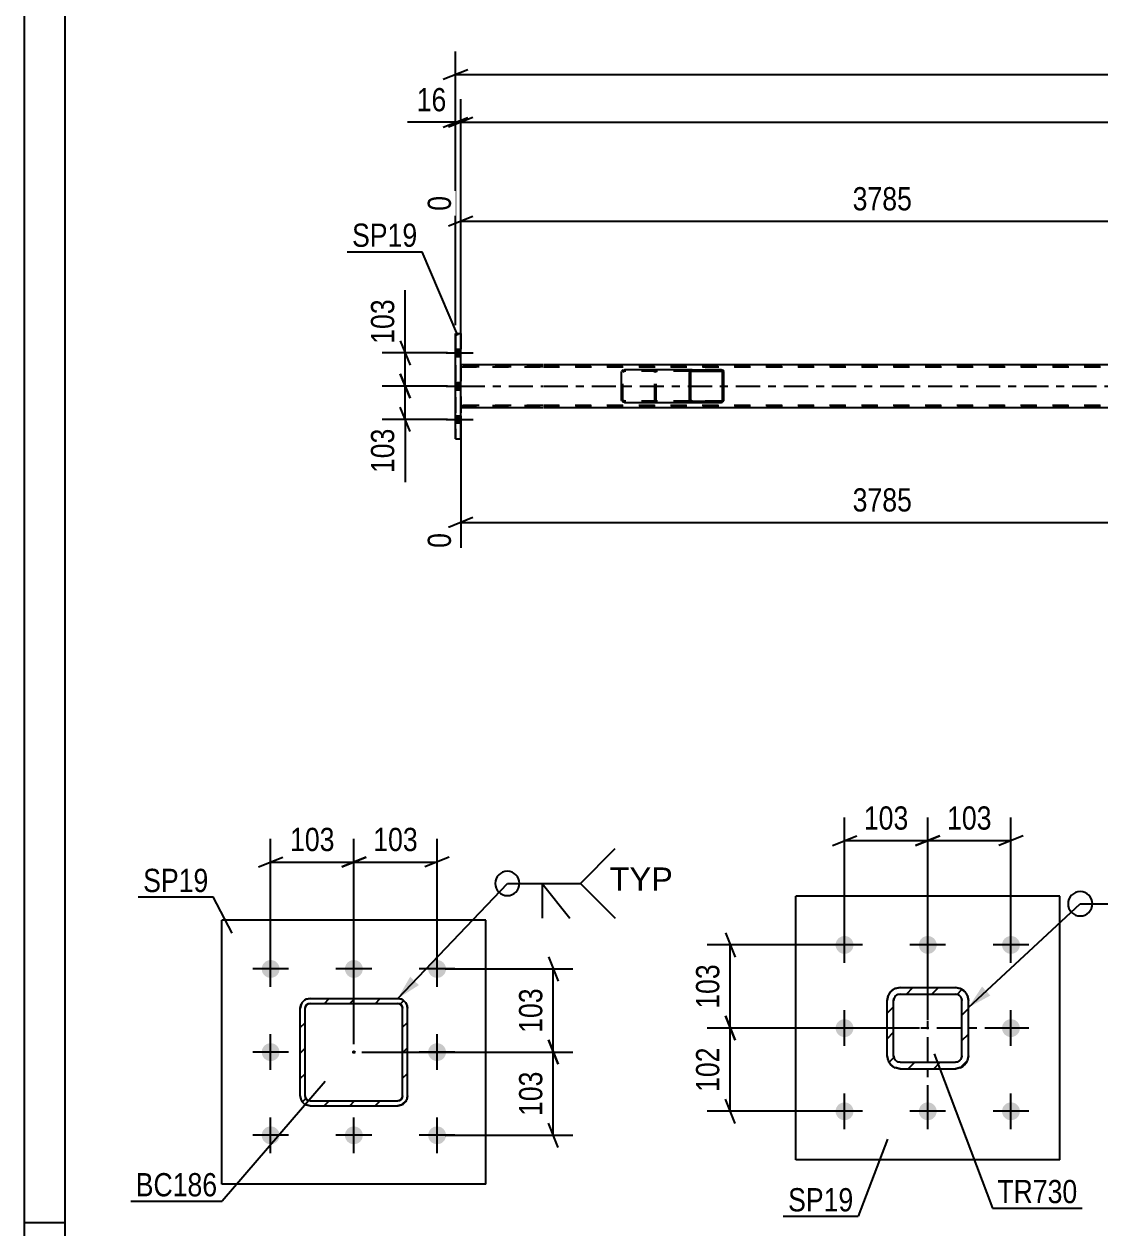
# Model space of a CAD drawing. Header units: millimetres. Extents: x 0 to 841, y 0 to 594.
# Drawn here: x 0 to 132.5, y 148.4 to 296.7 of the extents above; entities that cross this region are included whole.
import ezdxf

# ---------------------------------------------------------------- set-up
doc = ezdxf.new("R2010")
doc.units = ezdxf.units.MM
doc.linetypes.add('DXK_LINE_DOT2', pattern=[3.9198, 1.9599, -1.9599])
doc.linetypes.add('DXK_LINE_DOT3', pattern=[5.9187, 2.979, -0.9799, 0.9799, -0.9799])
doc.styles.add('Arial', font='ARIAL.TTF', dxfattribs={"height": 0.2})
doc.styles.add('Arial Narrow', font='ARIALN.TTF', dxfattribs={"height": 0.2})

# ---------------------------------------------------------------- blocks, each defined once
blk = doc.blocks.new('Unknown-318884897-1133')
at = {"color": 5, "linetype": 'Continuous'}
for p, q in [((0, 594), (0, 0)), ((5, 589), (5, 5)), ((5, 149), (0, 149))]:
    blk.add_line(p, q, dxfattribs=at)
blk = doc.blocks.new('Part-318884897-5602 - 5502')
at = {"color": 2, "linetype": 'Continuous'}
for p, q in [((53.14, 258.61), (53.78, 258.61)), ((53.14, 245.61), (53.14, 258.61)), ((53.78, 245.61), (53.78, 258.61)), ((53.14, 245.61), (53.78, 245.61))]:
    blk.add_line(p, q, dxfattribs=at)
at = {"color": 7, "linetype": 'DXK_LINE_DOT2'}
for p, q in [((53.14, 258.61), (53.14, 258.61)), ((53.14, 258.61), (53.14, 245.61)), ((53.78, 258.61), (53.78, 245.61)), ((53.14, 245.61), (53.14, 245.61))]:
    blk.add_line(p, q, dxfattribs=at)
blk = doc.blocks.new('Part-318884897-5605 - 5502')
at = {"linetype": 'Continuous'}
h = blk.add_hatch(dxfattribs=at)
h.set_pattern_fill('', scale=0.7, style=0, pattern_type=0)
h.set_pattern_definition([(45, (86.1834, 253.9117), (-1.57154, 1.57154), [])])
h.paths.add_polyline_path([(86.21, 253.79), (86.18, 253.91), (86.11, 254.02), (86, 254.08), (85.87, 254.11), (82.29, 254.11), (82.16, 254.08), (82.05, 254.02), (81.98, 253.91), (81.95, 253.79), (81.95, 250.43), (81.98, 250.31), (82.05, 250.2), (82.16, 250.13), (82.29, 250.11), (85.87, 250.11), (86, 250.13), (86.11, 250.2), (86.18, 250.31), (86.21, 250.43)])
h.paths.add_polyline_path([(86.03, 250.37), (85.99, 250.32), (85.93, 250.28), (85.87, 250.27), (82.29, 250.27), (82.23, 250.28), (82.17, 250.32), (82.14, 250.37), (82.12, 250.43), (82.12, 253.79), (82.14, 253.85), (82.17, 253.9), (82.23, 253.94), (82.29, 253.95), (85.87, 253.95), (85.93, 253.94), (85.99, 253.9), (86.03, 253.85), (86.04, 253.79), (86.04, 250.43)])
at = {"color": 2, "linetype": 'Continuous'}
for p, q in [((73.6, 253.79), (73.63, 253.91)), ((73.6, 250.43), (73.6, 253.79)), ((73.81, 254.08), (73.94, 254.11)), ((82.29, 254.11), (73.94, 254.11)), ((81.98, 253.91), (81.95, 253.79)), ((81.95, 250.43), (81.95, 253.79)), ((82.12, 253.79), (82.14, 253.85)), ((82.12, 250.43), (82.12, 253.79)), ((82.14, 253.85), (82.17, 253.9)), ((82.29, 254.11), (82.16, 254.08)), ((82.17, 253.9), (82.23, 253.94)), ((82.23, 253.94), (82.29, 253.95)), ((82.29, 254.11), (85.87, 254.11)), ((82.29, 253.95), (85.87, 253.95)), ((86, 254.08), (85.87, 254.11)), ((85.87, 253.95), (85.93, 253.94)), ((85.93, 253.94), (85.99, 253.9)), ((85.99, 253.9), (86.03, 253.85)), ((86.03, 253.85), (86.04, 253.79)), ((86.04, 250.43), (86.04, 253.79)), ((86.21, 253.79), (86.18, 253.91)), ((86.21, 250.43), (86.21, 253.79)), ((73.63, 250.31), (73.6, 250.43)), ((73.94, 250.11), (73.81, 250.13)), ((73.94, 250.11), (82.29, 250.11)), ((81.95, 250.43), (81.98, 250.31)), ((82.14, 250.37), (82.12, 250.43)), ((82.17, 250.32), (82.14, 250.37)), ((82.16, 250.13), (82.29, 250.11)), ((82.23, 250.28), (82.17, 250.32)), ((82.29, 250.27), (82.23, 250.28)), ((82.29, 250.27), (85.87, 250.27)), ((82.29, 250.11), (85.87, 250.11)), ((85.93, 250.28), (85.87, 250.27)), ((85.87, 250.11), (86, 250.13)), ((85.99, 250.32), (85.93, 250.28)), ((86.03, 250.37), (85.99, 250.32)), ((86.04, 250.43), (86.03, 250.37)), ((86.18, 250.31), (86.21, 250.43))]:
    blk.add_line(p, q, dxfattribs=at)
at = {"color": 7, "linetype": 'DXK_LINE_DOT2'}
for p, q in [((73.79, 253.85), (73.77, 253.79)), ((73.77, 250.43), (73.77, 253.79)), ((73.82, 253.9), (73.79, 253.85)), ((73.88, 253.94), (73.82, 253.9)), ((73.94, 253.95), (73.88, 253.94)), ((85.87, 253.95), (73.94, 253.95)), ((77.52, 254.11), (77.65, 254.08)), ((77.58, 253.94), (77.52, 253.95)), ((77.64, 253.9), (77.58, 253.94)), ((77.68, 253.85), (77.64, 253.9)), ((77.69, 253.79), (77.68, 253.85)), ((77.69, 250.43), (77.69, 253.79)), ((77.83, 253.91), (77.86, 253.79)), ((77.86, 250.43), (77.86, 253.79)), ((85.87, 254.11), (82.29, 254.11)), ((73.77, 250.43), (73.79, 250.37)), ((73.79, 250.37), (73.82, 250.32)), ((73.82, 250.32), (73.88, 250.28)), ((73.88, 250.28), (73.94, 250.27)), ((85.87, 250.27), (73.94, 250.27)), ((77.52, 250.27), (77.58, 250.28)), ((77.65, 250.13), (77.52, 250.11)), ((77.58, 250.28), (77.64, 250.32)), ((77.64, 250.32), (77.68, 250.37)), ((77.68, 250.37), (77.69, 250.43)), ((77.86, 250.43), (77.83, 250.31)), ((82.29, 250.11), (85.87, 250.11))]:
    blk.add_line(p, q, dxfattribs=at)
at = {"color": 2, "linetype": 'Continuous'}
for centre, start, end in [((73.93, 253.78), 110.7583, 155.6801), ((82.28, 253.78), 110.7583, 155.68), ((85.88, 253.78), 24.32, 69.2417), ((73.93, 250.44), 204.3199, 249.2417), ((82.28, 250.44), 204.32, 249.2417), ((85.88, 250.44), 290.7583, 335.68)]:
    blk.add_arc(centre, 0.331, start, end, dxfattribs=at)
at = {"color": 7, "linetype": 'DXK_LINE_DOT2'}
for centre, start, end in [((77.53, 253.78), 24.3199, 69.2417), ((77.53, 250.44), 290.7583, 335.6801)]:
    blk.add_arc(centre, 0.331, start, end, dxfattribs=at)
blk = doc.blocks.new('Part-318884897-5674 - 5502')
at = {"color": 2, "linetype": 'Continuous'}
for p, q in [((63.9, 254.75), (53.78, 254.75)), ((156.85, 254.75), (64, 254.75)), ((53.78, 249.47), (63.9, 249.47)), ((64, 249.47), (156.85, 249.47))]:
    blk.add_line(p, q, dxfattribs=at)
at = {"color": 7, "linetype": 'DXK_LINE_DOT2'}
for p, q in [((53.78, 254.75), (53.78, 254.75)), ((53.78, 254.75), (53.78, 249.47)), ((53.78, 249.47), (53.78, 254.75)), ((53.78, 254.75), (53.78, 254.75)), ((63.9, 254.51), (53.78, 254.51)), ((53.78, 254.51), (63.9, 254.51)), ((728.35, 254.51), (64, 254.51)), ((64, 254.51), (727.63, 254.51)), ((63.9, 249.71), (53.78, 249.71)), ((53.78, 249.71), (63.9, 249.71)), ((53.78, 249.47), (53.78, 249.47)), ((53.78, 249.47), (53.78, 249.47)), ((728.35, 249.71), (64, 249.71)), ((64, 249.71), (727.63, 249.71))]:
    blk.add_line(p, q, dxfattribs=at)
at = {"color": 7, "linetype": 'DXK_LINE_DOT3'}
for p, q in [((53.78, 252.11), (63.9, 252.11)), ((64, 252.11), (728.01, 252.11))]:
    blk.add_line(p, q, dxfattribs=at)
blk = doc.blocks.new('Bolt-318884897-5724 - 5502')
at = {"linetype": 'Continuous'}
for points in [[(53.78, 255.77), (53.78, 256.65), (53.14, 256.65), (53.14, 255.77)], [(53.78, 255.77), (53.78, 256.65), (53.14, 256.65), (53.14, 255.77)], [(53.78, 255.77), (53.78, 256.65), (53.14, 256.65), (53.14, 255.77)], [(53.78, 251.67), (53.78, 252.55), (53.14, 252.55), (53.14, 251.67)], [(53.78, 251.67), (53.78, 252.55), (53.14, 252.55), (53.14, 251.67)], [(53.78, 247.57), (53.78, 248.45), (53.14, 248.45), (53.14, 247.57)], [(53.78, 247.57), (53.78, 248.45), (53.14, 248.45), (53.14, 247.57)], [(53.78, 247.57), (53.78, 248.45), (53.14, 248.45), (53.14, 247.57)]]:
    blk.add_hatch(color=1, dxfattribs=at).paths.add_polyline_path(points)
at = {"color": 1, "linetype": 'Continuous'}
for p, q in [((53.14, 256.65), (53.78, 256.65)), ((53.14, 256.65), (53.78, 256.65)), ((53.14, 256.65), (53.78, 256.65)), ((51.98, 256.21), (55.3, 256.21)), ((51.98, 256.21), (55.3, 256.21)), ((51.98, 256.21), (55.3, 256.21)), ((53.14, 255.77), (53.78, 255.77)), ((53.14, 255.77), (53.78, 255.77)), ((53.14, 255.77), (53.78, 255.77)), ((53.14, 252.55), (53.78, 252.55)), ((53.14, 252.55), (53.78, 252.55)), ((51.98, 252.11), (55.3, 252.11)), ((51.98, 252.11), (55.3, 252.11)), ((53.14, 251.67), (53.78, 251.67)), ((53.14, 251.67), (53.78, 251.67)), ((51.98, 248.01), (55.3, 248.01)), ((51.98, 248.01), (55.3, 248.01)), ((51.98, 248.01), (55.3, 248.01)), ((53.14, 248.45), (53.78, 248.45)), ((53.14, 248.45), (53.78, 248.45)), ((53.14, 248.45), (53.78, 248.45)), ((53.14, 247.57), (53.78, 247.57)), ((53.14, 247.57), (53.78, 247.57)), ((53.14, 247.57), (53.78, 247.57))]:
    blk.add_line(p, q, dxfattribs=at)
blk = doc.blocks.new('Bolt-318884897-6972 - 6899')
at = {"linetype": 'Continuous'}
for points in [[(30.37, 179.19, -1), (30.37, 181.39, -1)], [(40.62, 179.19, -1), (40.62, 181.39, -1)], [(50.87, 179.19, -1), (50.87, 181.39, -1)], [(30.37, 168.94, -1), (30.37, 171.14, -1)], [(50.87, 168.94, -1), (50.87, 171.14, -1)], [(30.37, 158.69, -1), (30.37, 160.89, -1)], [(40.62, 158.69, -1), (40.62, 160.89, -1)], [(50.87, 158.69, -1), (50.87, 160.89, -1)]]:
    blk.add_hatch(color=1, dxfattribs=at).paths.add_polyline_path(points)
at = {"color": 1, "linetype": 'Continuous'}
for p, q in [((30.37, 178.09), (30.37, 182.49)), ((40.62, 178.09), (40.62, 182.49)), ((50.87, 178.09), (50.87, 182.49)), ((32.57, 180.29), (28.17, 180.29)), ((42.82, 180.29), (38.42, 180.29)), ((53.07, 180.29), (48.67, 180.29)), ((30.37, 167.84), (30.37, 172.24)), ((50.87, 167.84), (50.87, 172.24)), ((32.57, 170.04), (28.17, 170.04)), ((53.07, 170.04), (48.67, 170.04)), ((30.37, 157.59), (30.37, 161.99)), ((40.62, 157.59), (40.62, 161.99)), ((50.87, 157.59), (50.87, 161.99)), ((32.57, 159.79), (28.17, 159.79)), ((42.82, 159.79), (38.42, 159.79)), ((53.07, 159.79), (48.67, 159.79))]:
    blk.add_line(p, q, dxfattribs=at)
blk = doc.blocks.new('Part-318884897-6978 - 6899')
at = {"color": 2, "linetype": 'Continuous'}
for p, q in [((56.87, 186.29), (24.37, 186.29)), ((24.37, 153.79), (24.37, 186.29)), ((56.87, 153.79), (56.87, 186.29)), ((56.87, 153.79), (24.37, 153.79))]:
    blk.add_line(p, q, dxfattribs=at)
blk = doc.blocks.new('Part-318884897-7029 - 6899')
at = {"linetype": 'Continuous'}
h = blk.add_hatch(dxfattribs=at)
h.set_pattern_fill('', scale=0.7, style=0, pattern_type=0)
h.set_pattern_definition([(45, (46.4827, 163.5323), (-1.57154, 1.57154), [])])
h.paths.add_polyline_path([(46.02, 163.44), (46.48, 163.53), (46.87, 163.79), (47.13, 164.18), (47.22, 164.64), (47.22, 175.44), (47.13, 175.9), (46.87, 176.29), (46.48, 176.55), (46.02, 176.64), (35.22, 176.64), (34.76, 176.55), (34.37, 176.29), (34.11, 175.9), (34.02, 175.44), (34.02, 164.64), (34.11, 164.18), (34.37, 163.79), (34.76, 163.53), (35.22, 163.44)])
h.paths.add_polyline_path([(35.22, 164.04), (34.99, 164.09), (34.8, 164.22), (34.67, 164.41), (34.62, 164.64), (34.62, 175.44), (34.67, 175.67), (34.8, 175.87), (34.99, 176), (35.22, 176.04), (46.02, 176.04), (46.25, 176), (46.45, 175.87), (46.58, 175.67), (46.62, 175.44), (46.62, 164.64), (46.58, 164.41), (46.45, 164.22), (46.25, 164.09), (46.02, 164.04)])
blk.add_hatch(color=30, dxfattribs=at).paths.add_polyline_path([(40.62, 169.94, -1), (40.62, 170.14, -1)])
at = {"color": 7, "linetype": 'DXK_LINE_DOT2'}
for p, q in [((34.76, 176.55), (35.22, 176.64)), ((35.22, 176.64), (46.02, 176.64)), ((46.02, 176.64), (46.48, 176.55)), ((34.02, 175.44), (34.11, 175.9)), ((34.02, 164.64), (34.02, 175.44)), ((34.67, 175.67), (34.62, 175.44)), ((34.62, 164.64), (34.62, 175.44)), ((34.8, 175.87), (34.67, 175.67)), ((34.99, 176), (34.8, 175.87)), ((35.22, 176.04), (34.99, 176)), ((35.22, 176.04), (46.02, 176.04)), ((46.25, 176), (46.02, 176.04)), ((46.45, 175.87), (46.25, 176)), ((46.58, 175.67), (46.45, 175.87)), ((46.62, 175.44), (46.58, 175.67)), ((46.62, 164.64), (46.62, 175.44)), ((47.13, 175.9), (47.22, 175.44)), ((47.22, 164.64), (47.22, 175.44)), ((34.11, 164.18), (34.02, 164.64)), ((34.62, 164.64), (34.67, 164.41)), ((34.67, 164.41), (34.8, 164.22)), ((35.22, 163.44), (34.76, 163.53)), ((34.8, 164.22), (34.99, 164.09)), ((34.99, 164.09), (35.22, 164.04)), ((35.22, 164.04), (46.02, 164.04)), ((35.22, 163.44), (46.02, 163.44)), ((46.02, 164.04), (46.25, 164.09)), ((46.48, 163.53), (46.02, 163.44)), ((46.25, 164.09), (46.45, 164.22)), ((46.45, 164.22), (46.58, 164.41)), ((46.58, 164.41), (46.62, 164.64)), ((47.22, 164.64), (47.13, 164.18))]:
    blk.add_line(p, q, dxfattribs=at)
at = {"color": 2, "linetype": 'Continuous'}
for p, q in [((35.22, 176.64), (34.76, 176.55)), ((35.22, 176.64), (46.02, 176.64)), ((46.48, 176.55), (46.02, 176.64)), ((34.11, 175.9), (34.02, 175.44)), ((34.02, 164.64), (34.02, 175.44)), ((34.62, 175.44), (34.67, 175.67)), ((34.62, 164.64), (34.62, 175.44)), ((34.67, 175.67), (34.8, 175.87)), ((34.8, 175.87), (34.99, 176)), ((34.99, 176), (35.22, 176.04)), ((35.22, 176.04), (46.02, 176.04)), ((46.02, 176.04), (46.25, 176)), ((46.25, 176), (46.45, 175.87)), ((46.45, 175.87), (46.58, 175.67)), ((46.58, 175.67), (46.62, 175.44)), ((46.62, 164.64), (46.62, 175.44)), ((47.22, 175.44), (47.13, 175.9)), ((47.22, 164.64), (47.22, 175.44)), ((34.02, 164.64), (34.11, 164.18)), ((34.67, 164.41), (34.62, 164.64)), ((34.8, 164.22), (34.67, 164.41)), ((34.76, 163.53), (35.22, 163.44)), ((34.99, 164.09), (34.8, 164.22)), ((35.22, 164.04), (34.99, 164.09)), ((35.22, 164.04), (46.02, 164.04)), ((35.22, 163.44), (46.02, 163.44)), ((46.25, 164.09), (46.02, 164.04)), ((46.02, 163.44), (46.48, 163.53)), ((46.45, 164.22), (46.25, 164.09)), ((46.58, 164.41), (46.45, 164.22)), ((46.62, 164.64), (46.58, 164.41)), ((47.13, 164.18), (47.22, 164.64))]:
    blk.add_line(p, q, dxfattribs=at)
at = {"color": 7, "linetype": 'DXK_LINE_DOT3'}
blk.add_line((40.62, 170.04), (40.62, 170.04), dxfattribs=at)
at = {"color": 30, "linetype": 'DXK_LINE_DOT3'}
blk.add_line((40.62, 170.04), (40.62, 170.04), dxfattribs=at)
at = {"color": 30, "linetype": 'Continuous'}
blk.add_circle((40.62, 170.04), 0.1, dxfattribs=at)
at = {"color": 7, "linetype": 'DXK_LINE_DOT2'}
for centre, start, end in [((35.22, 175.44), 112.5, 157.5), ((46.02, 175.44), 22.5, 67.5), ((35.22, 164.64), 202.5, 247.5), ((46.02, 164.64), 292.5, 337.5)]:
    blk.add_arc(centre, 1.2, start, end, dxfattribs=at)
at = {"color": 2, "linetype": 'Continuous'}
for centre, start, end in [((35.22, 175.44), 112.5, 157.5), ((46.02, 175.44), 22.5, 67.5), ((35.22, 164.64), 202.5, 247.5), ((46.02, 164.64), 292.5, 337.5)]:
    blk.add_arc(centre, 1.2, start, end, dxfattribs=at)
blk = doc.blocks.new('Part-318884897-1624 - 1571')
at = {"color": 2, "linetype": 'Continuous'}
for p, q in [((127.56, 189.25), (95.06, 189.25)), ((95.06, 156.75), (95.06, 189.25)), ((127.56, 156.75), (127.56, 189.25)), ((127.56, 156.75), (95.06, 156.75))]:
    blk.add_line(p, q, dxfattribs=at)
blk = doc.blocks.new('Part-318884897-1745 - 1571')
at = {"linetype": 'Continuous'}
h = blk.add_hatch(dxfattribs=at)
h.set_pattern_fill('', scale=0.7, style=0, pattern_type=0)
h.set_pattern_definition([(45, (115.3212, 168.1254), (-1.57154, 1.57154), [])])
h.paths.add_polyline_path([(114.71, 168), (115.32, 168.13), (115.84, 168.47), (116.19, 168.99), (116.31, 169.6), (116.31, 176.4), (116.19, 177.02), (115.84, 177.53), (115.32, 177.88), (114.71, 178), (107.91, 178), (107.3, 177.88), (106.78, 177.53), (106.43, 177.02), (106.31, 176.4), (106.31, 169.6), (106.43, 168.99), (106.78, 168.47), (107.3, 168.13), (107.91, 168)])
h.paths.add_polyline_path([(107.91, 168.8), (107.6, 168.86), (107.34, 169.04), (107.17, 169.3), (107.11, 169.6), (107.11, 176.4), (107.17, 176.71), (107.34, 176.97), (107.6, 177.14), (107.91, 177.2), (114.71, 177.2), (115.02, 177.14), (115.27, 176.97), (115.45, 176.71), (115.51, 176.4), (115.51, 169.6), (115.45, 169.3), (115.27, 169.04), (115.02, 168.86), (114.71, 168.8)])
at = {"color": 7, "linetype": 'DXK_LINE_DOT3'}
for p, q in [((111.31, 163), (111.31, 183)), ((121.31, 173), (101.31, 173))]:
    blk.add_line(p, q, dxfattribs=at)
at = {"color": 7, "linetype": 'DXK_LINE_DOT2'}
for p, q in [((106.31, 176.4), (106.43, 177.02)), ((107.17, 176.71), (107.11, 176.4)), ((107.3, 177.88), (107.91, 178)), ((107.91, 177.2), (107.6, 177.14)), ((107.91, 178), (114.71, 178)), ((107.91, 177.2), (114.71, 177.2)), ((114.71, 178), (115.32, 177.88)), ((115.02, 177.14), (114.71, 177.2)), ((115.51, 176.4), (115.45, 176.71)), ((116.19, 177.02), (116.31, 176.4)), ((106.31, 169.6), (106.31, 176.4)), ((107.11, 169.6), (107.11, 176.4)), ((115.51, 169.6), (115.51, 176.4)), ((116.31, 169.6), (116.31, 176.4)), ((106.43, 168.99), (106.31, 169.6)), ((107.11, 169.6), (107.17, 169.3)), ((115.45, 169.3), (115.51, 169.6)), ((116.31, 169.6), (116.19, 168.99)), ((107.91, 168), (107.3, 168.13)), ((107.6, 168.86), (107.91, 168.8)), ((107.91, 168.8), (114.71, 168.8)), ((107.91, 168), (114.71, 168)), ((114.71, 168.8), (115.02, 168.86)), ((115.32, 168.13), (114.71, 168))]:
    blk.add_line(p, q, dxfattribs=at)
at = {"color": 2, "linetype": 'Continuous'}
for p, q in [((106.43, 177.02), (106.31, 176.4)), ((107.11, 176.4), (107.17, 176.71)), ((107.91, 178), (107.3, 177.88)), ((107.6, 177.14), (107.91, 177.2)), ((107.91, 178), (114.71, 178)), ((107.91, 177.2), (114.71, 177.2)), ((115.32, 177.88), (114.71, 178)), ((114.71, 177.2), (115.02, 177.14)), ((115.45, 176.71), (115.51, 176.4)), ((116.31, 176.4), (116.19, 177.02)), ((106.31, 169.6), (106.31, 176.4)), ((107.11, 169.6), (107.11, 176.4)), ((115.51, 169.6), (115.51, 176.4)), ((116.31, 169.6), (116.31, 176.4)), ((106.31, 169.6), (106.43, 168.99)), ((107.17, 169.3), (107.11, 169.6)), ((115.51, 169.6), (115.45, 169.3)), ((116.19, 168.99), (116.31, 169.6)), ((107.3, 168.13), (107.91, 168)), ((107.91, 168.8), (107.6, 168.86)), ((107.91, 168.8), (114.71, 168.8)), ((107.91, 168), (114.71, 168)), ((115.02, 168.86), (114.71, 168.8)), ((114.71, 168), (115.32, 168.13))]:
    blk.add_line(p, q, dxfattribs=at)
at = {"color": 7, "linetype": 'DXK_LINE_DOT2'}
for centre, radius, start, end in [((107.91, 176.4), 1.6, 112.5, 157.5), ((107.91, 176.4), 0.8, 112.5, 157.5), ((114.71, 176.4), 0.8, 22.5, 67.5), ((114.71, 176.4), 1.6, 22.5, 67.5), ((107.91, 169.6), 0.8, 202.5, 247.5), ((114.71, 169.6), 0.8, 292.5, 337.5), ((107.91, 169.6), 1.6, 202.5, 247.5), ((114.71, 169.6), 1.6, 292.5, 337.5)]:
    blk.add_arc(centre, radius, start, end, dxfattribs=at)
at = {"color": 2, "linetype": 'Continuous'}
for centre, radius, start, end in [((107.91, 176.4), 1.6, 112.5, 157.5), ((107.91, 176.4), 0.8, 112.5, 157.5), ((114.71, 176.4), 0.8, 22.5, 67.5), ((114.71, 176.4), 1.6, 22.5, 67.5), ((107.91, 169.6), 0.8, 202.5, 247.5), ((114.71, 169.6), 0.8, 292.5, 337.5), ((107.91, 169.6), 1.6, 202.5, 247.5), ((114.71, 169.6), 1.6, 292.5, 337.5)]:
    blk.add_arc(centre, radius, start, end, dxfattribs=at)
blk = doc.blocks.new('Bolt-318884897-1585 - 1571')
at = {"linetype": 'Continuous'}
for points in [[(101.06, 182.15, -1), (101.06, 184.35, -1)], [(111.31, 182.15, -1), (111.31, 184.35, -1)], [(121.56, 182.15, -1), (121.56, 184.35, -1)], [(101.06, 171.9, -1), (101.06, 174.1, -1)], [(121.56, 171.9, -1), (121.56, 174.1, -1)], [(101.06, 161.65, -1), (101.06, 163.85, -1)], [(111.31, 161.65, -1), (111.31, 163.85, -1)], [(121.56, 161.65, -1), (121.56, 163.85, -1)]]:
    blk.add_hatch(color=1, dxfattribs=at).paths.add_polyline_path(points)
at = {"color": 1, "linetype": 'Continuous'}
for p, q in [((101.06, 181.05), (101.06, 185.45)), ((111.31, 181.05), (111.31, 185.45)), ((121.56, 181.05), (121.56, 185.45)), ((103.26, 183.25), (98.86, 183.25)), ((113.51, 183.25), (109.11, 183.25)), ((123.76, 183.25), (119.36, 183.25)), ((101.06, 170.8), (101.06, 175.2)), ((121.56, 170.8), (121.56, 175.2)), ((103.26, 173), (98.86, 173)), ((123.76, 173), (119.36, 173)), ((101.06, 160.55), (101.06, 164.95)), ((111.31, 160.55), (111.31, 164.95)), ((121.56, 160.55), (121.56, 164.95)), ((103.26, 162.75), (98.86, 162.75)), ((113.51, 162.75), (109.11, 162.75)), ((123.76, 162.75), (119.36, 162.75))]:
    blk.add_line(p, q, dxfattribs=at)
blk = doc.blocks.new('StraightDimension-318884897-5824 - 5502')
at = {"color": 7, "linetype": 'Continuous'}
for p, q in [((53.14, 259.61), (53.14, 293.35)), ((54.64, 291.1), (51.64, 289.9)), ((53.14, 290.5), (729.65, 290.5))]:
    blk.add_line(p, q, dxfattribs=at)
blk = doc.blocks.new('StraightDimension-318884897-5889 - 5502')
at = {"color": 7, "linetype": 'Continuous'}
for p, q in [((46.94, 256.21), (46.94, 263.94)), ((46.94, 256.21), (46.94, 263.94)), ((46.34, 257.71), (47.54, 254.71)), ((52.14, 256.21), (44.09, 256.21)), ((46.94, 252.11), (46.94, 256.21)), ((47.54, 250.61), (46.34, 253.61)), ((52.14, 252.11), (44.09, 252.11))]:
    blk.add_line(p, q, dxfattribs=at)
at = {"color": 0}
blk.add_wipeout([(46.19, 263.42), (41.99, 263.42), (41.99, 256.73), (46.19, 256.73)], dxfattribs=at)
at = {"color": 3, "style": 'Arial Narrow'}
blk.add_text('103', height=2.863, rotation=90.0002, dxfattribs=at).set_placement((45.59, 257.33))
blk = doc.blocks.new('StraightDimension-318884897-5897 - 5502')
at = {"color": 7, "linetype": 'Continuous'}
for p, q in [((46.34, 253.61), (47.54, 250.61)), ((52.14, 252.11), (44.09, 252.11)), ((46.94, 248.01), (46.94, 252.11)), ((47.54, 246.51), (46.34, 249.51)), ((52.14, 248.01), (44.09, 248.01)), ((46.94, 248.01), (46.94, 240.27)), ((46.94, 248.01), (46.94, 240.27))]:
    blk.add_line(p, q, dxfattribs=at)
at = {"color": 0}
blk.add_wipeout([(46.19, 247.48), (41.99, 247.48), (41.99, 240.8), (46.19, 240.8)], dxfattribs=at)
at = {"color": 3, "style": 'Arial Narrow'}
blk.add_text('103', height=2.863, rotation=90.0002, dxfattribs=at).set_placement((45.59, 241.4))
blk = doc.blocks.new('StraightDimension-318884897-8994 - 5502')
at = {"color": 7, "linetype": 'Continuous'}
for p, q in [((53.78, 257.68), (53.78, 287.48)), ((55.28, 285.23), (52.28, 284.03)), ((53.78, 284.63), (729.02, 284.63))]:
    blk.add_line(p, q, dxfattribs=at)
blk = doc.blocks.new('StraightDimension-318884897-8995 - 5502')
at = {"color": 7, "linetype": 'Continuous'}
for p, q in [((53.14, 259.61), (53.14, 287.48)), ((53.78, 257.68), (53.78, 287.48)), ((51.64, 284.03), (54.64, 285.23)), ((55.28, 285.23), (52.28, 284.03)), ((53.14, 284.63), (47.24, 284.63)), ((53.14, 284.63), (47.24, 284.63)), ((53.14, 284.63), (53.78, 284.63))]:
    blk.add_line(p, q, dxfattribs=at)
at = {"color": 0}
blk.add_wipeout([(52.62, 285.38), (52.62, 289.58), (47.76, 289.58), (47.76, 285.38)], dxfattribs=at)
at = {"color": 3, "style": 'Arial Narrow'}
blk.add_text('16', height=2.863, dxfattribs=at).set_placement((48.36, 285.98))
blk = doc.blocks.new('StraightDimension-318884897-10395 - 5502')
at = {"color": 7, "linetype": 'Continuous'}
for p, q in [((53.78, 248.47), (53.78, 232.18)), ((157.65, 240.07), (157.65, 226.7)), ((55.28, 235.91), (52.28, 234.71)), ((156.15, 234.71), (159.15, 235.91)), ((53.78, 235.31), (157.65, 235.31))]:
    blk.add_line(p, q, dxfattribs=at)
at = {"color": 0}
blk.add_wipeout([(109.98, 236.06), (109.98, 240.26), (101.46, 240.26), (101.46, 236.06)], dxfattribs=at)
at = {"color": 3, "style": 'Arial Narrow'}
blk.add_text('3785', height=2.863, dxfattribs=at).set_placement((102.06, 236.66))
at = {"color": 0, "linetype": 'Continuous'}
for points in [[(53.18, 234.61), (48.98, 234.61), (48.98, 231.58), (53.18, 231.58)], [(157.05, 234.61), (152.85, 234.61), (152.85, 226.1), (157.05, 226.1)]]:
    blk.add_wipeout(points, dxfattribs=at)
at = {"color": 3, "linetype": 'Continuous', "style": 'Arial Narrow'}
for s, height, p in [('0', 2.86, (52.58, 232.18)), ('3785', 2.863, (156.45, 226.7))]:
    blk.add_text(s, height=height, rotation=90.0002, dxfattribs=at).set_placement(p)
blk = doc.blocks.new('StraightDimension-318884897-10435 - 5502')
at = {"color": 7, "linetype": 'Continuous'}
for p, q in [((157.65, 264.15), (157.65, 281.04)), ((53.78, 255.75), (53.78, 275.55)), ((55.28, 273.02), (52.28, 271.82)), ((156.15, 271.82), (159.15, 273.02)), ((53.78, 272.42), (157.65, 272.42))]:
    blk.add_line(p, q, dxfattribs=at)
at = {"color": 0}
blk.add_wipeout([(109.98, 273.17), (109.98, 277.37), (101.46, 277.37), (101.46, 273.17)], dxfattribs=at)
at = {"color": 3, "style": 'Arial Narrow'}
blk.add_text('3785', height=2.863, dxfattribs=at).set_placement((102.06, 273.77))
at = {"color": 0, "linetype": 'Continuous'}
for points in [[(157.05, 281.64), (152.85, 281.64), (152.85, 273.12), (157.05, 273.12)], [(53.18, 276.15), (48.98, 276.15), (48.98, 273.12), (53.18, 273.12)]]:
    blk.add_wipeout(points, dxfattribs=at)
at = {"color": 3, "linetype": 'Continuous', "style": 'Arial Narrow'}
for s, height, p in [('3785', 2.863, (156.45, 273.72)), ('0', 2.86, (52.58, 273.72))]:
    blk.add_text(s, height=height, rotation=90.0002, dxfattribs=at).set_placement(p)
blk = doc.blocks.new('StraightDimension-318884897-7093 - 6899')
at = {"color": 7, "linetype": 'Continuous'}
for p, q in [((30.37, 181.29), (30.37, 196.32)), ((40.62, 171.04), (40.62, 196.32)), ((28.87, 192.87), (31.87, 194.07)), ((30.37, 193.47), (40.62, 193.47)), ((42.12, 194.07), (39.12, 192.87))]:
    blk.add_line(p, q, dxfattribs=at)
at = {"color": 0}
blk.add_wipeout([(38.84, 194.22), (38.84, 198.42), (32.16, 198.42), (32.16, 194.22)], dxfattribs=at)
at = {"color": 3, "style": 'Arial Narrow'}
blk.add_text('103', height=2.863, dxfattribs=at).set_placement((32.76, 194.82))
blk = doc.blocks.new('StraightDimension-318884897-7065 - 6899')
at = {"color": 7, "linetype": 'Continuous'}
for p, q in [((64.58, 181.79), (65.78, 178.79)), ((51.87, 180.29), (67.58, 180.29)), ((65.18, 170.04), (65.18, 180.29)), ((65.78, 168.54), (64.58, 171.54)), ((41.62, 170.04), (67.58, 170.04))]:
    blk.add_line(p, q, dxfattribs=at)
at = {"color": 0}
blk.add_wipeout([(64.43, 178.51), (60.23, 178.51), (60.23, 171.82), (64.43, 171.82)], dxfattribs=at)
at = {"color": 3, "style": 'Arial Narrow'}
blk.add_text('103', height=2.863, rotation=90.0002, dxfattribs=at).set_placement((63.83, 172.42))
blk = doc.blocks.new('StraightDimension-318884897-7074 - 6899')
at = {"color": 7, "linetype": 'Continuous'}
for p, q in [((64.58, 171.54), (65.78, 168.54)), ((41.62, 170.04), (67.58, 170.04)), ((65.18, 159.79), (65.18, 170.04)), ((65.78, 158.29), (64.58, 161.29)), ((51.87, 159.79), (67.58, 159.79))]:
    blk.add_line(p, q, dxfattribs=at)
at = {"color": 0}
blk.add_wipeout([(64.43, 168.26), (60.23, 168.26), (60.23, 161.57), (64.43, 161.57)], dxfattribs=at)
at = {"color": 3, "style": 'Arial Narrow'}
blk.add_text('103', height=2.863, rotation=90.0002, dxfattribs=at).set_placement((63.83, 162.17))
blk = doc.blocks.new('StraightDimension-318884897-7084 - 6899')
at = {"color": 7, "linetype": 'Continuous'}
for p, q in [((40.62, 171.04), (40.62, 196.32)), ((50.87, 181.29), (50.87, 196.32)), ((39.12, 192.87), (42.12, 194.07)), ((40.62, 193.47), (50.87, 193.47)), ((52.37, 194.07), (49.37, 192.87))]:
    blk.add_line(p, q, dxfattribs=at)
at = {"color": 0}
blk.add_wipeout([(49.09, 194.22), (49.09, 198.42), (42.41, 198.42), (42.41, 194.22)], dxfattribs=at)
at = {"color": 3, "style": 'Arial Narrow'}
blk.add_text('103', height=2.863, dxfattribs=at).set_placement((43.01, 194.82))
blk = doc.blocks.new('StraightDimension-318884897-1777 - 1571')
at = {"color": 7, "linetype": 'Continuous'}
for p, q in [((111.31, 174), (111.31, 198.96)), ((121.56, 184.25), (121.56, 198.96)), ((109.81, 195.51), (112.81, 196.71)), ((111.31, 196.11), (121.56, 196.11)), ((123.06, 196.71), (120.06, 195.51))]:
    blk.add_line(p, q, dxfattribs=at)
at = {"color": 0}
blk.add_wipeout([(119.78, 196.86), (119.78, 201.06), (113.09, 201.06), (113.09, 196.86)], dxfattribs=at)
at = {"color": 3, "style": 'Arial Narrow'}
blk.add_text('103', height=2.863, dxfattribs=at).set_placement((113.69, 197.46))
blk = doc.blocks.new('StraightDimension-318884897-1757 - 1571')
at = {"color": 7, "linetype": 'Continuous'}
for p, q in [((101.06, 184.25), (101.06, 198.96)), ((111.31, 174), (111.31, 198.96)), ((99.56, 195.51), (102.56, 196.71)), ((101.06, 196.11), (111.31, 196.11)), ((112.81, 196.71), (109.81, 195.51))]:
    blk.add_line(p, q, dxfattribs=at)
at = {"color": 0}
blk.add_wipeout([(109.53, 196.86), (109.53, 201.06), (102.84, 201.06), (102.84, 196.86)], dxfattribs=at)
at = {"color": 3, "style": 'Arial Narrow'}
blk.add_text('103', height=2.863, dxfattribs=at).set_placement((103.44, 197.46))
blk = doc.blocks.new('StraightDimension-318884897-1795 - 1571')
at = {"color": 7, "linetype": 'Continuous'}
for p, q in [((86.38, 184.75), (87.58, 181.75)), ((100.06, 183.25), (84.13, 183.25)), ((86.98, 173), (86.98, 183.25)), ((87.58, 171.5), (86.38, 174.5)), ((110.31, 173), (84.13, 173))]:
    blk.add_line(p, q, dxfattribs=at)
at = {"color": 0}
blk.add_wipeout([(86.23, 181.47), (82.03, 181.47), (82.03, 174.79), (86.23, 174.79)], dxfattribs=at)
at = {"color": 3, "style": 'Arial Narrow'}
blk.add_text('103', height=2.863, rotation=90.0002, dxfattribs=at).set_placement((85.63, 175.39))
blk = doc.blocks.new('StraightDimension-318884897-1812 - 1571')
at = {"color": 7, "linetype": 'Continuous'}
for p, q in [((86.38, 174.5), (87.58, 171.5)), ((110.31, 173), (84.13, 173)), ((86.98, 162.75), (86.98, 173)), ((87.58, 161.25), (86.38, 164.25)), ((100.06, 162.75), (84.13, 162.75))]:
    blk.add_line(p, q, dxfattribs=at)
at = {"color": 0}
blk.add_wipeout([(86.23, 171.22), (82.03, 171.22), (82.03, 164.54), (86.23, 164.54)], dxfattribs=at)
at = {"color": 3, "style": 'Arial Narrow'}
blk.add_text('102', height=2.863, rotation=90.0002, dxfattribs=at).set_placement((85.63, 165.14))
blk = doc.blocks.new('Mark-318884897-5598 - 5502')
at = {"color": 0}
blk.add_wipeout([(48.44, 269.28), (48.44, 272.28), (40.4, 272.28), (40.4, 269.28)], dxfattribs=at)
blk.add_wipeout([(48.44, 269.28), (48.44, 272.28), (40.4, 272.28), (40.4, 269.28)], dxfattribs=at)
at = {"color": 30, "linetype": 'Continuous'}
for p in [(39.8, 268.68), (53.43, 258.34)]:
    blk.add_line(p, (49.04, 268.68), dxfattribs=at)
at = {"color": 3, "style": 'Arial Narrow'}
blk.add_text('SP19', height=2.863, dxfattribs=at).set_placement((40.4, 269.28))
blk = doc.blocks.new('Mark-318884897-6974 - 6899')
at = {"color": 0}
blk.add_wipeout([(22.71, 189.77), (22.71, 192.77), (14.67, 192.77), (14.67, 189.77)], dxfattribs=at)
blk.add_wipeout([(22.71, 189.77), (22.71, 192.77), (14.67, 192.77), (14.67, 189.77)], dxfattribs=at)
at = {"color": 30, "linetype": 'Continuous'}
for p in [(14.07, 189.17), (25.62, 184.71)]:
    blk.add_line(p, (23.31, 189.17), dxfattribs=at)
at = {"color": 3, "style": 'Arial Narrow'}
blk.add_text('SP19', height=2.863, dxfattribs=at).set_placement((14.67, 189.77))
blk = doc.blocks.new('WeldMark-318884897-7102 - 6899')
at = {"linetype": 'Continuous'}
blk.add_hatch(color=30, dxfattribs=at).paths.add_polyline_path([(48.63, 178.3), (46.02, 176.64), (47.55, 179.33)])
at = {"color": 30, "linetype": 'Continuous'}
for p, q in [((46.02, 176.64), (59.53, 190.83)), ((59.53, 190.83), (68.53, 190.83))]:
    blk.add_line(p, q, dxfattribs=at)
at = {"color": 3, "linetype": 'Continuous'}
for q in [(67.24, 186.54), (63.81, 186.54)]:
    blk.add_line((63.81, 190.83), q, dxfattribs=at)
for start, end in [(90, 270), (270, 90)]:
    blk.add_arc((59.53, 190.83), 1.5, start, end, dxfattribs=at)
at = {"color": 0, "linetype": 'Continuous'}
blk.add_wipeout([(79.9, 189.93), (79.9, 192.93), (72.13, 192.93), (72.13, 189.93)], dxfattribs=at)
blk.add_wipeout([(79.9, 189.93), (79.9, 192.93), (72.13, 192.93), (72.13, 189.93)], dxfattribs=at)
at = {"color": 3, "linetype": 'Continuous'}
for q in [(72.81, 195.12), (72.81, 186.54)]:
    blk.add_line((68.53, 190.83), q, dxfattribs=at)
at = {"color": 3, "linetype": 'Continuous', "style": 'Arial'}
blk.add_text('TYP', height=2.865, dxfattribs=at).set_placement((72.13, 189.93))
blk = doc.blocks.new('Mark-318884897-7025 - 6899')
at = {"color": 0}
blk.add_wipeout([(23.8, 152.27), (23.8, 155.27), (13.75, 155.27), (13.75, 152.27)], dxfattribs=at)
blk.add_wipeout([(23.8, 152.27), (23.8, 155.27), (13.75, 155.27), (13.75, 152.27)], dxfattribs=at)
at = {"color": 30, "linetype": 'Continuous'}
for p in [(37.08, 166.41), (13.15, 151.67)]:
    blk.add_line(p, (24.4, 151.67), dxfattribs=at)
at = {"color": 3, "style": 'Arial Narrow'}
blk.add_text('BC186', height=2.863, dxfattribs=at).set_placement((13.75, 152.27))
blk = doc.blocks.new('Mark-318884897-1620 - 1571')
at = {"color": 0}
blk.add_wipeout([(102.15, 150.42), (102.15, 153.42), (94.11, 153.42), (94.11, 150.42)], dxfattribs=at)
blk.add_wipeout([(102.15, 150.42), (102.15, 153.42), (94.11, 153.42), (94.11, 150.42)], dxfattribs=at)
at = {"color": 30, "linetype": 'Continuous'}
for p in [(106.35, 159.33), (93.51, 149.82)]:
    blk.add_line(p, (102.75, 149.82), dxfattribs=at)
at = {"color": 3, "style": 'Arial Narrow'}
blk.add_text('SP19', height=2.863, dxfattribs=at).set_placement((94.11, 150.42))
blk = doc.blocks.new('Mark-318884897-1741 - 1571')
at = {"color": 0}
blk.add_wipeout([(129.74, 151.43), (129.74, 154.43), (119.88, 154.43), (119.88, 151.43)], dxfattribs=at)
blk.add_wipeout([(129.74, 151.43), (129.74, 154.43), (119.88, 154.43), (119.88, 151.43)], dxfattribs=at)
at = {"color": 30, "linetype": 'Continuous'}
for p, q in [((112.08, 169.82), (119.28, 150.83)), ((119.28, 150.83), (130.34, 150.83))]:
    blk.add_line(p, q, dxfattribs=at)
at = {"color": 3, "style": 'Arial Narrow'}
blk.add_text('TR730', height=2.863, dxfattribs=at).set_placement((119.88, 151.43))
blk = doc.blocks.new('WeldMark-318884897-1829 - 1571')
at = {"linetype": 'Continuous'}
blk.add_hatch(color=30, dxfattribs=at).paths.add_polyline_path([(119.02, 177.02), (116.31, 175.53), (118, 178.12)])
at = {"color": 30, "linetype": 'Continuous'}
for p, q in [((116.31, 175.53), (130.09, 188.32)), ((130.09, 188.32), (139.09, 188.32))]:
    blk.add_line(p, q, dxfattribs=at)
at = {"color": 3, "linetype": 'Continuous'}
for q in [(137.8, 184.03), (134.37, 184.03)]:
    blk.add_line((134.37, 188.32), q, dxfattribs=at)
for start, end in [(90, 270), (270, 90)]:
    blk.add_arc((130.09, 188.32), 1.5, start, end, dxfattribs=at)
at = {"color": 0, "linetype": 'Continuous'}
blk.add_wipeout([(150.46, 187.42), (150.46, 190.42), (142.69, 190.42), (142.69, 187.42)], dxfattribs=at)
blk.add_wipeout([(150.46, 187.42), (150.46, 190.42), (142.69, 190.42), (142.69, 187.42)], dxfattribs=at)
at = {"color": 3, "linetype": 'Continuous'}
for q in [(143.37, 192.61), (143.37, 184.03)]:
    blk.add_line((139.09, 188.32), q, dxfattribs=at)
at = {"color": 3, "linetype": 'Continuous', "style": 'Arial'}
blk.add_text('TYP', height=2.865, dxfattribs=at).set_placement((142.69, 187.42))

msp = doc.modelspace()

# ---------------------------------------------------------------- block references
for name in ['Unknown-318884897-1133', 'Part-318884897-5602 - 5502', 'Bolt-318884897-5724 - 5502', 'Part-318884897-5674 - 5502', 'Part-318884897-5605 - 5502', 'Part-318884897-1624 - 1571', 'Part-318884897-6978 - 6899', 'Bolt-318884897-1585 - 1571', 'Bolt-318884897-6972 - 6899', 'Part-318884897-1745 - 1571', 'Part-318884897-7029 - 6899']:
    msp.add_blockref(name, (0, 0))

# ---------------------------------------------------------------- next in the draw order: block references
for name in ['StraightDimension-318884897-5824 - 5502', 'StraightDimension-318884897-1777 - 1571', 'StraightDimension-318884897-7093 - 6899', 'Mark-318884897-6974 - 6899', 'Mark-318884897-1741 - 1571', 'Mark-318884897-7025 - 6899', 'Mark-318884897-1620 - 1571']:
    msp.add_blockref(name, (0, 0))

# ---------------------------------------------------------------- next in the draw order: block references
for name in ['StraightDimension-318884897-5889 - 5502', 'StraightDimension-318884897-1757 - 1571', 'WeldMark-318884897-1829 - 1571', 'StraightDimension-318884897-7065 - 6899']:
    msp.add_blockref(name, (0, 0))

# ---------------------------------------------------------------- next in the draw order: block references
for name in ['StraightDimension-318884897-8994 - 5502', 'StraightDimension-318884897-5897 - 5502', 'StraightDimension-318884897-1795 - 1571', 'StraightDimension-318884897-7074 - 6899']:
    msp.add_blockref(name, (0, 0))

# ---------------------------------------------------------------- next in the draw order: block references
for name in ['StraightDimension-318884897-8995 - 5502', 'StraightDimension-318884897-10395 - 5502', 'StraightDimension-318884897-7084 - 6899', 'StraightDimension-318884897-1812 - 1571']:
    msp.add_blockref(name, (0, 0))

# ---------------------------------------------------------------- next in the draw order: block references
for name in ['StraightDimension-318884897-10435 - 5502', 'WeldMark-318884897-7102 - 6899']:
    msp.add_blockref(name, (0, 0))

# ---------------------------------------------------------------- next in the draw order: block references
msp.add_blockref('Mark-318884897-5598 - 5502', (0, 0))

doc.saveas('drawing.dxf')
